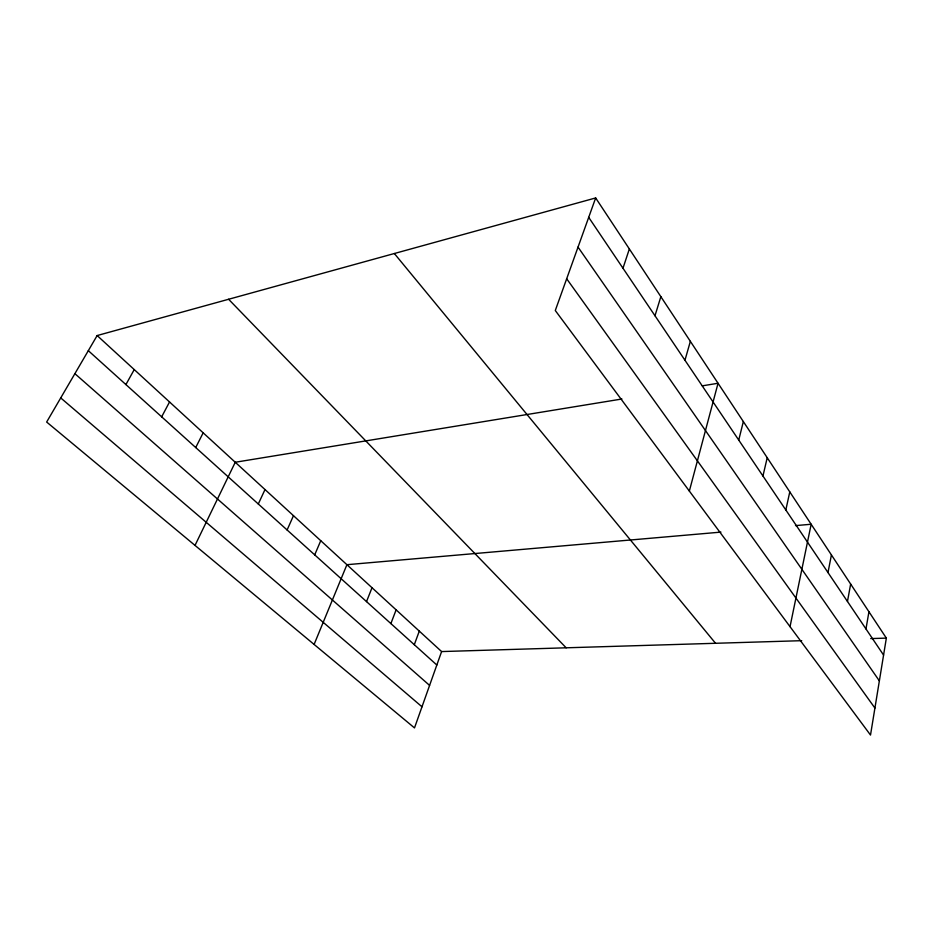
<?xml version="1.0" encoding="UTF-8"?>
<svg xmlns="http://www.w3.org/2000/svg" width="933" height="933" viewBox="0 0 933 933"><rect width="100%" height="100%" fill="white"/><g stroke="black" fill="none" stroke-linecap="round" stroke-linejoin="round"><path stroke-width="1.4" d="M595.662 197.948L886.35 638.114L870.512 735.052L555.287 310.514L595.662 197.948L97.149 335.553L46.65 422.031L414.497 727.915L441.601 651.572L97.149 335.553M865.976 628.935L868.938 611.756M847.467 601.47L850.651 584.07M827.991 572.559L831.42 554.937M790.029 626.661L811.162 524.253L795.499 525.617M785.831 509.966L789.785 491.901M762.949 476.017L767.218 457.73M738.738 440.073L743.344 421.576M689.347 491.073L718.048 383.265L702.292 385.842M684.962 360.243L690.362 341.338M654.989 315.762L660.856 296.659M622.976 268.238L629.355 248.971M414.299 644.703L419.302 631.116M390.88 623.582L396.128 609.844M366.517 601.61L372.01 587.732M314.106 644.435L346.913 564.698L720.941 532.113M314.701 554.867L320.754 540.697M287.107 529.979L293.475 515.681M258.301 503.995L265.007 489.557M195.02 545.408L235.256 462.255L621.926 398.997M195.72 447.548L203.172 432.83M161.666 416.829L169.538 401.971M125.908 384.571L134.247 369.585M441.601 651.572L801.715 640.679M870.722 638.592L886.35 638.114M60.727 397.924L421.996 706.794M74.885 373.666L429.588 685.405M88.32 350.668L436.819 665.019M228.597 299.26L566.168 647.805M394.344 253.519L715.541 643.28M566.669 278.769L874.921 708.054M578.028 247.105L879.364 680.868M588.7 217.354L883.574 655.071"/></g></svg>
